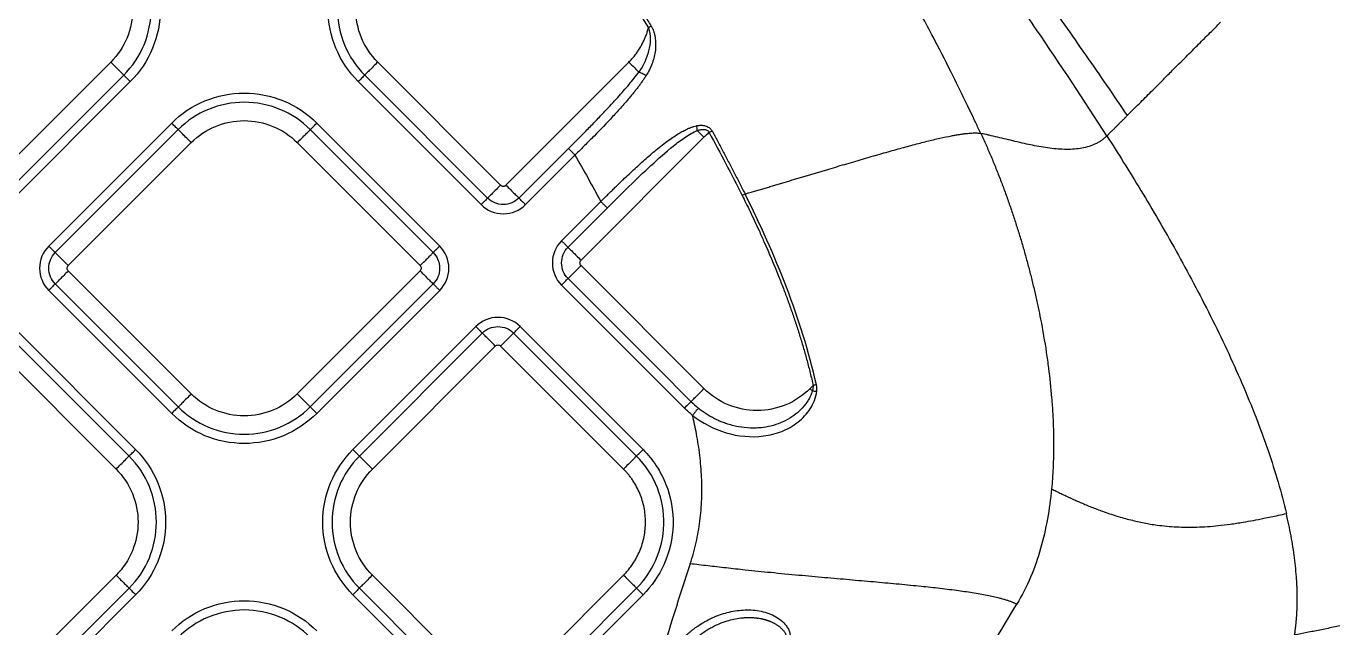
# Model space of a CAD drawing. Extents: x 525 to 613, y 487 to 635.
# Drawn here: x 576.06 to 583.06, y 551.52 to 554.74 of the extents above; entities that cross this region are included whole.
import ezdxf

# ---------------------------------------------------------------- set-up
doc = ezdxf.new("R2010")
doc.units = 0
doc.header["$MEASUREMENT"] = 0
doc.layers.add('1', color=4, linetype='Continuous')
doc.layers.add('STD TEST', color=3, linetype='Continuous')

# ---------------------------------------------------------------- blocks, each defined once
blk = doc.blocks.new('2023 VANGUARD')
at = {"layer": '1', "color": 3, "linetype": 'Continuous', "lineweight": 25}
for p, q in [((7.5538, -38.1413), (6.895, -38.8002)), ((9.6432, -38.8001), (8.9844, -38.1413)), ((9.6715, -38.8001), (10.3303, -38.1413)), ((6.9647, -38.8699), (7.6235, -38.2111)), ((8.9147, -38.211), (9.5735, -38.8699)), ((6.9996, -38.9048), (7.6584, -38.2459)), ((8.8798, -38.2459), (9.5386, -38.9047)), ((7.8804, -38.4679), (7.2216, -39.1268)), ((7.9153, -38.5028), (7.2565, -39.1616)), ((9.2817, -39.1616), (8.6229, -38.5028)), ((9.3166, -39.1268), (8.6577, -38.4679)), ((7.3262, -39.2314), (7.985, -38.5725)), ((8.5531, -38.5725), (9.212, -39.2314)), ((10.733, -38.544), (10.0742, -39.2029)), ((9.7412, -38.8699), (9.9872, -38.6239)), ((9.9872, -38.6239), (10.0067, -38.6044)), ((10.022, -38.6588), (10.0415, -38.6393)), ((9.7761, -38.9047), (10.022, -38.6588)), ((10.1459, -38.922), (9.9696, -39.0983)), ((10.1797, -38.8882), (10.1459, -38.922)), ((10.2146, -38.9231), (10.1807, -38.9569)), ((10.1807, -38.9569), (10.0045, -39.1331)), ((7.985, -39.9185), (7.3262, -39.2596)), ((9.212, -39.2596), (8.5531, -39.9185)), ((10.0742, -39.2311), (10.733, -39.89)), ((7.2565, -39.3294), (7.9153, -39.9882)), ((8.6229, -39.9882), (9.2817, -39.3294)), ((9.9696, -39.3357), (10.4446, -39.8107)), ((10.0045, -39.3009), (10.4795, -39.7758)), ((7.2216, -39.3642), (7.8804, -40.0231)), ((8.6577, -40.0231), (9.3166, -39.3642)), ((7.6869, -40.2166), (7.0281, -39.5578)), ((9.5101, -39.5578), (8.8513, -40.2166)), ((10.4064, -40.2166), (9.7476, -39.5578)), ((7.652, -40.2514), (6.9932, -39.5926)), ((9.545, -39.5926), (8.8861, -40.2515)), ((10.3715, -40.2515), (9.7127, -39.5926)), ((6.9235, -39.6623), (7.5823, -40.3212)), ((8.9559, -40.3212), (9.6147, -39.6624)), ((9.643, -39.6624), (10.3018, -40.3212)), ((10.4795, -39.7758), (10.6633, -39.9597)), ((10.4446, -39.8107), (10.6285, -39.9946)), ((11.318, -39.8731), (11.3012, -39.89)), ((7.5823, -40.8893), (6.9235, -41.5481)), ((9.6147, -41.5482), (8.9559, -40.8893)), ((10.3018, -40.8893), (9.643, -41.5482)), ((6.9932, -41.6179), (7.652, -40.959)), ((8.8861, -40.9591), (9.545, -41.6179)), ((9.7127, -41.6179), (10.3715, -40.9591)), ((7.0281, -41.6527), (7.6869, -40.9939)), ((8.8513, -40.9939), (9.5101, -41.6528)), ((9.7476, -41.6528), (10.4064, -40.9939))]:
    blk.add_line(p, q, dxfattribs=at)
for points, knots in [([(12.8924, -38.5367), (12.8924, -38.5367), (12.8924, -38.5367), (12.8924, -38.5367), (12.7693, -38.3452), (12.5803, -38.0609), (12.3215, -37.6865), (12.1574, -37.454), (12.0416, -37.292), (11.9752, -37.1996), (11.8753, -37.0612), (11.7247, -36.8542), (11.5564, -36.6248), (11.4309, -36.4545), (11.3729, -36.3757), (11.3487, -36.3428)], [0.7543994, 0.7543994, 0.7543994, 0.7543994, 0.7543995, 0.7543995, 0.7543995, 0.8168995, 0.8481495, 0.8793995, 0.8950245, 0.902837, 0.9106495, 0.9418995, 0.9731495, 0.9887745, 1.0000001, 1.0000001, 1.0000001, 1.0000001]), ([(12.2163, -38.5234), (12.2073, -38.5043), (12.1823, -38.451), (12.1332, -38.3486), (12.0608, -38.2012), (11.963, -38.0094), (11.8371, -37.7737), (11.6942, -37.521), (11.5416, -37.266), (11.4265, -37.0844), (11.3215, -36.9247), (11.2483, -36.8167), (11.153, -36.6803), (11.0968, -36.6032), (11.0613, -36.5545)], [0, 0, 0, 0, 0.027653, 0.07737, 0.149229, 0.243391, 0.360149, 0.500011, 0.624371, 0.750019, 0.781886, 0.87501, 0.920981, 1, 1, 1, 1]), ([(12.0841, -37.1436), (12.0999, -37.1656), (12.1305, -37.208), (12.1744, -37.2691), (12.2148, -37.3249), (12.2517, -37.3755), (12.2851, -37.4209), (12.3425, -37.499), (12.4149, -37.5972), (12.4926, -37.7034), (12.5725, -37.8132), (12.6645, -37.9413), (12.7782, -38.1026), (12.8905, -38.2648), (12.9643, -38.3736), (13.0011, -38.428)], [0, 0, 0, 0, 0.05165, 0.099308, 0.142972, 0.182643, 0.21832, 0.250004, 0.366949, 0.450279, 0.500002, 0.62511, 0.750141, 0.875102, 1, 1, 1, 1]), ([(10.0245, -37.3185), (10.0361, -37.3343), (10.0595, -37.3661), (10.0943, -37.4144), (10.1293, -37.4637), (10.1645, -37.5139), (10.1998, -37.565), (10.2353, -37.617), (10.2708, -37.67), (10.3065, -37.7239), (10.3423, -37.7787), (10.3782, -37.8345), (10.4142, -37.8913), (10.4381, -37.9295), (10.4501, -37.9488)], [0, 0, 0, 0, 0.077249, 0.155595, 0.235038, 0.315582, 0.397228, 0.479982, 0.563847, 0.648829, 0.734933, 0.822159, 0.910512, 1, 1, 1, 1]), ([(7.6235, -38.2111), (7.6698, -38.1647), (7.7069, -38.1092), (7.7571, -37.9882), (7.7701, -37.9228), (7.7701, -37.7918), (7.7571, -37.7263), (7.7069, -37.6053), (7.6698, -37.5498), (7.6235, -37.5035)], [0, 0, 0, 0, 0.25, 0.25, 0.5, 0.5, 0.75, 0.75, 1, 1, 1, 1]), ([(7.6584, -37.4686), (7.7093, -37.5195), (7.75, -37.5805), (7.8051, -37.7134), (7.8194, -37.7853), (7.8194, -37.9292), (7.8051, -38.0011), (7.75, -38.1341), (7.7093, -38.195), (7.6584, -38.2459)], [0, 0, 0, 0, 0.25, 0.25, 0.5, 0.5, 0.75, 0.75, 1, 1, 1, 1]), ([(8.8798, -38.2459), (8.8289, -38.195), (8.7882, -38.134), (8.7331, -38.0011), (8.7188, -37.9292), (8.7188, -37.7853), (8.7331, -37.7134), (8.7882, -37.5804), (8.8289, -37.5195), (8.8798, -37.4686)], [0, 0, 0, 0, 0.25, 0.25, 0.5, 0.5, 0.75, 0.75, 1, 1, 1, 1]), ([(8.9147, -37.5034), (8.8683, -37.5498), (8.8313, -37.6053), (8.7811, -37.7263), (8.7681, -37.7917), (8.7681, -37.9227), (8.7811, -37.9882), (8.8313, -38.1092), (8.8683, -38.1647), (8.9147, -38.211)], [0, 0, 0, 0, 0.25, 0.25, 0.5, 0.5, 0.75, 0.75, 1, 1, 1, 1]), ([(7.5538, -37.5732), (7.591, -37.6104), (7.6208, -37.6549), (7.661, -37.7521), (7.6715, -37.8047), (7.6715, -37.9099), (7.661, -37.9624), (7.6208, -38.0596), (7.591, -38.1041), (7.5538, -38.1413)], [0, 0, 0, 0, 0.25, 0.25, 0.5, 0.5, 0.75, 0.75, 1, 1, 1, 1]), ([(8.9844, -38.1413), (8.9472, -38.1041), (8.9174, -38.0596), (8.8772, -37.9624), (8.8667, -37.9098), (8.8667, -37.8046), (8.8772, -37.7521), (8.9174, -37.6549), (8.9472, -37.6104), (8.9844, -37.5732)], [0, 0, 0, 0, 0.25, 0.25, 0.5, 0.5, 0.75, 0.75, 1, 1, 1, 1]), ([(10.4501, -37.9488), (10.4513, -37.9508), (10.4537, -37.9547), (10.4568, -37.961), (10.4598, -37.9675), (10.4624, -37.9744), (10.4657, -37.9844), (10.4692, -37.9983), (10.473, -38.0214), (10.4747, -38.051), (10.4719, -38.0858), (10.465, -38.1202), (10.4556, -38.1495), (10.445, -38.1742), (10.4345, -38.1948), (10.4263, -38.2079), (10.4222, -38.2146)], [0, 0, 0, 0, 0.024142, 0.048707, 0.073772, 0.09941, 0.125688, 0.185432, 0.250857, 0.373037, 0.500532, 0.624453, 0.750009, 0.832328, 0.915546, 1, 1, 1, 1]), ([(13.0011, -38.4279), (13.0252, -38.4039), (13.0706, -38.3584), (13.1352, -38.2938), (13.1921, -38.2369), (13.2516, -38.1775), (13.3144, -38.1147), (13.3816, -38.0475), (13.4431, -37.9859), (13.4829, -37.9462), (13.5017, -37.9274)], [0, 0, 0, 0, 0.148326, 0.280262, 0.395802, 0.494947, 0.640034, 0.772574, 0.892565, 1, 1, 1, 1]), ([(10.3303, -38.1413), (10.3331, -38.1385), (10.3387, -38.1328), (10.3467, -38.124), (10.3544, -38.1151), (10.3619, -38.1059), (10.3691, -38.0965), (10.376, -38.0869), (10.3826, -38.077), (10.389, -38.067), (10.3966, -38.054), (10.4053, -38.0379), (10.4144, -38.0186), (10.4224, -37.9989), (10.4294, -37.9787), (10.4332, -37.965), (10.4351, -37.9581)], [0, 0, 0, 0, 0.0557749, 0.1113821, 0.16687, 0.2222871, 0.2776823, 0.3331045, 0.3886025, 0.4442248, 0.5000198, 0.6002839, 0.7001297, 0.7998412, 0.8997033, 1, 1, 1, 1]), ([(10.4351, -37.9581), (10.4421, -37.9769), (10.4444, -37.9982), (10.4441, -38.0403), (10.4413, -38.0612), (10.4265, -38.1227), (10.4086, -38.1604), (10.3838, -38.1948)], [0, 0, 0, 0, 0.25, 0.25, 0.5, 0.5, 1, 1, 1, 1]), ([(7.5538, -38.1413), (7.5621, -38.1496), (7.5703, -38.1579), (7.5859, -38.1734), (7.5931, -38.1807), (7.6058, -38.1933), (7.6111, -38.1987), (7.6193, -38.2069), (7.6222, -38.2097), (7.6235, -38.2111)], [0, 0, 0, 0, 0.25, 0.25, 0.5, 0.5, 0.75, 0.75, 1, 1, 1, 1]), ([(8.9844, -38.1413), (8.9761, -38.1496), (8.9678, -38.1578), (8.9523, -38.1734), (8.945, -38.1806), (8.9324, -38.1933), (8.927, -38.1986), (8.9189, -38.2068), (8.916, -38.2096), (8.9147, -38.211)], [0, 0, 0, 0, 0.25, 0.25, 0.5, 0.5, 0.75, 0.75, 1, 1, 1, 1]), ([(10.3303, -38.1413), (10.3404, -38.1514), (10.3505, -38.1615), (10.3689, -38.1799), (10.3772, -38.1882), (10.3838, -38.1948)], [0, 0, 0, 0, 0.5, 0.5, 1, 1, 1, 1]), ([(7.6235, -38.2111), (7.6249, -38.2124), (7.6293, -38.2168), (7.6419, -38.2294), (7.6501, -38.2376), (7.6584, -38.2459)], [0, 0, 0, 0, 0.5, 0.5, 1, 1, 1, 1]), ([(8.9147, -38.211), (8.9133, -38.2124), (8.9089, -38.2167), (8.8963, -38.2294), (8.8881, -38.2376), (8.8798, -38.2459)], [0, 0, 0, 0, 0.5, 0.5, 1, 1, 1, 1]), ([(10.0067, -38.6044), (10.015, -38.596), (10.0317, -38.5794), (10.0566, -38.5543), (10.0813, -38.5293), (10.1059, -38.5044), (10.1303, -38.4794), (10.1546, -38.4545), (10.1786, -38.4296), (10.2063, -38.4005), (10.237, -38.3678), (10.2703, -38.3315), (10.3016, -38.2962), (10.331, -38.2618), (10.3584, -38.2283), (10.3755, -38.2058), (10.3838, -38.1948)], [0, 0, 0, 0, 0.063286, 0.126335, 0.189157, 0.25176, 0.314152, 0.376341, 0.438336, 0.500145, 0.591918, 0.680258, 0.765198, 0.846773, 0.925025, 1, 1, 1, 1]), ([(10.4222, -38.2146), (10.4188, -38.2198), (10.4119, -38.2303), (10.4009, -38.246), (10.3895, -38.2619), (10.3775, -38.2781), (10.3649, -38.2944), (10.3517, -38.3109), (10.3355, -38.3307), (10.3155, -38.3541), (10.2841, -38.3896), (10.2274, -38.4512), (10.1608, -38.5202), (10.1031, -38.5782), (10.0719, -38.6092), (10.0548, -38.6262), (10.0445, -38.6363), (10.0415, -38.6393)], [0, 0, 0, 0, 0.033283, 0.067374, 0.102276, 0.13799, 0.174516, 0.211852, 0.249996, 0.310128, 0.374751, 0.499726, 0.749781, 0.874835, 0.924884, 0.978128, 1, 1, 1, 1]), ([(10.4222, -38.2146), (10.4159, -38.2103), (10.4088, -38.2061), (10.3953, -38.1991), (10.3889, -38.1964), (10.3838, -38.1948)], [0, 0, 0, 0, 0.5, 0.5, 1, 1, 1, 1]), ([(7.8804, -38.4679), (7.9313, -38.4171), (7.9923, -38.3763), (8.1252, -38.3213), (8.1971, -38.307), (8.341, -38.307), (8.4129, -38.3213), (8.5459, -38.3763), (8.6069, -38.4171), (8.6577, -38.4679)], [0, 0, 0, 0, 0.25, 0.25, 0.5, 0.5, 0.75, 0.75, 1, 1, 1, 1]), ([(8.6229, -38.5028), (8.5766, -38.4565), (8.5211, -38.4194), (8.4, -38.3693), (8.3346, -38.3563), (8.2036, -38.3563), (8.1381, -38.3693), (8.0171, -38.4194), (7.9616, -38.4565), (7.9153, -38.5028)], [0, 0, 0, 0, 0.25, 0.25, 0.5, 0.5, 0.75, 0.75, 1, 1, 1, 1]), ([(12.8924, -38.5367), (12.893, -38.5361), (12.8942, -38.5348), (12.8965, -38.5326), (12.899, -38.5301), (12.9018, -38.5273), (12.9048, -38.5243), (12.9081, -38.521), (12.9116, -38.5175), (12.9154, -38.5137), (12.9194, -38.5097), (12.9236, -38.5054), (12.9281, -38.501), (12.9345, -38.4946), (12.9429, -38.4861), (12.9537, -38.4753), (12.965, -38.4641), (12.9765, -38.4525), (12.9885, -38.4406), (12.9969, -38.4321), (13.0011, -38.4279)], [0, 0, 0, 0, 0.039567, 0.079544, 0.119909, 0.160652, 0.201765, 0.24325, 0.28511, 0.327344, 0.369949, 0.412924, 0.456273, 0.500014, 0.590271, 0.677591, 0.762128, 0.844008, 0.9233, 1, 1, 1, 1]), ([(7.9153, -38.5028), (7.9139, -38.5014), (7.9096, -38.4971), (7.8969, -38.4845), (7.8887, -38.4762), (7.8804, -38.4679)], [0, 0, 0, 0, 0.5, 0.5, 1, 1, 1, 1]), ([(7.985, -38.5725), (7.9767, -38.5643), (7.9685, -38.556), (7.9529, -38.5405), (7.9457, -38.5332), (7.9331, -38.5206), (7.9277, -38.5152), (7.9195, -38.507), (7.9167, -38.5042), (7.9153, -38.5028)], [0, 0, 0, 0, 0.25, 0.25, 0.5, 0.5, 0.75, 0.75, 1, 1, 1, 1]), ([(7.985, -38.5725), (8.0222, -38.5353), (8.0668, -38.5056), (8.1639, -38.4653), (8.2165, -38.4549), (8.3217, -38.4549), (8.3742, -38.4653), (8.4714, -38.5056), (8.516, -38.5353), (8.5531, -38.5725)], [0, 0, 0, 0, 0.25, 0.25, 0.5, 0.5, 0.75, 0.75, 1, 1, 1, 1]), ([(8.5531, -38.5725), (8.5614, -38.5643), (8.5697, -38.556), (8.5852, -38.5405), (8.5925, -38.5332), (8.6051, -38.5206), (8.6105, -38.5152), (8.6187, -38.507), (8.6215, -38.5042), (8.6229, -38.5028)], [0, 0, 0, 0, 0.25, 0.25, 0.5, 0.5, 0.75, 0.75, 1, 1, 1, 1]), ([(8.6229, -38.5028), (8.6242, -38.5014), (8.6286, -38.4971), (8.6412, -38.4845), (8.6495, -38.4762), (8.6577, -38.4679)], [0, 0, 0, 0, 0.5, 0.5, 1, 1, 1, 1]), ([(10.1797, -38.8882), (10.1866, -38.8814), (10.2, -38.8682), (10.2196, -38.849), (10.238, -38.831), (10.2552, -38.8142), (10.2712, -38.7987), (10.2859, -38.7845), (10.3165, -38.7552), (10.3616, -38.7128), (10.4231, -38.657), (10.4746, -38.6128), (10.5174, -38.579), (10.5483, -38.5562), (10.5769, -38.5366), (10.6024, -38.5208), (10.6256, -38.508), (10.6453, -38.4984), (10.6628, -38.4912), (10.6781, -38.486), (10.6884, -38.4836), (10.6934, -38.4824)], [0, 0, 0, 0, 0.04332, 0.08417, 0.122508, 0.158298, 0.191503, 0.222093, 0.250037, 0.380752, 0.499813, 0.624467, 0.688473, 0.748707, 0.800744, 0.848283, 0.887866, 0.923811, 0.950657, 0.976021, 1, 1, 1, 1]), ([(10.2146, -38.9231), (10.2918, -38.8458), (10.3694, -38.7688), (10.488, -38.6588), (10.5277, -38.6234), (10.589, -38.5744), (10.6097, -38.5588), (10.6524, -38.5302), (10.6746, -38.5169), (10.6972, -38.5081)], [0, 0, 0, 0, 0.5, 0.5, 0.75, 0.75, 0.875, 0.875, 1, 1, 1, 1]), ([(10.6934, -38.4824), (10.6957, -38.482), (10.7004, -38.481), (10.7073, -38.4802), (10.7141, -38.4797), (10.7206, -38.4797), (10.727, -38.4802), (10.7332, -38.4811), (10.741, -38.4828), (10.7504, -38.4861), (10.7596, -38.4915), (10.7668, -38.4975), (10.7722, -38.5035), (10.7749, -38.5081), (10.7763, -38.5103)], [0, 0, 0, 0, 0.078866, 0.154842, 0.228151, 0.299045, 0.367806, 0.434744, 0.500196, 0.626699, 0.750332, 0.835983, 0.918524, 1, 1, 1, 1]), ([(10.6972, -38.5081), (10.6994, -38.5074), (10.7039, -38.5058), (10.7108, -38.504), (10.7176, -38.5026), (10.7259, -38.5017), (10.7352, -38.5018), (10.744, -38.5037), (10.7503, -38.5067), (10.7547, -38.5098), (10.7584, -38.5139), (10.76, -38.5171), (10.7608, -38.5187)], [0, 0, 0, 0, 0.1020564, 0.2031416, 0.3024994, 0.3995488, 0.559615, 0.6985745, 0.775878, 0.8507468, 0.9246425, 1, 1, 1, 1]), ([(10.7763, -38.5103), (10.7859, -38.528), (10.8052, -38.5637), (10.8342, -38.6181), (10.8636, -38.6737), (10.8932, -38.7306), (10.9232, -38.7888), (10.9431, -38.8281), (10.9531, -38.848)], [0, 0, 0, 0, 0.158214, 0.319811, 0.484789, 0.653147, 0.824884, 1, 1, 1, 1]), ([(10.7608, -38.5187), (10.7576, -38.5214), (10.7512, -38.5268), (10.742, -38.5352), (10.736, -38.5411), (10.733, -38.544)], [0, 0, 0, 0, 0.333387, 0.666613, 1, 1, 1, 1]), ([(10.9531, -38.848), (10.9616, -38.8454), (10.9787, -38.8404), (11.0041, -38.8329), (11.0296, -38.8254), (11.055, -38.8178), (11.0804, -38.8103), (11.1057, -38.8027), (11.131, -38.7952), (11.1562, -38.7877), (11.1813, -38.7802), (11.2064, -38.7727), (11.2313, -38.7652), (11.2562, -38.7578), (11.2809, -38.7504), (11.3055, -38.7431), (11.33, -38.7357), (11.3544, -38.7285), (11.3786, -38.7213), (11.4277, -38.7066), (11.501, -38.6849), (11.5957, -38.657), (11.6874, -38.6305), (11.774, -38.6061), (11.8549, -38.5841), (11.9296, -38.5649), (11.9986, -38.5485), (12.0473, -38.5383), (12.08, -38.5323), (12.0998, -38.5289), (12.1185, -38.5261), (12.1362, -38.5239), (12.1527, -38.5222), (12.168, -38.5211), (12.1821, -38.5207), (12.1949, -38.5209), (12.2065, -38.5217), (12.213, -38.5228), (12.2163, -38.5234)], [0, 0, 0, 0, 0.013115, 0.026297, 0.039546, 0.05286, 0.066238, 0.07968, 0.093184, 0.10675, 0.120376, 0.134061, 0.147804, 0.161604, 0.17546, 0.18937, 0.203333, 0.217347, 0.231412, 0.245525, 0.303916, 0.364056, 0.425821, 0.489065, 0.550955, 0.614562, 0.679683, 0.746091, 0.770514, 0.795195, 0.82012, 0.845272, 0.870634, 0.89619, 0.921922, 0.947813, 0.973845, 1, 1, 1, 1]), ([(12.8924, -38.5367), (12.8877, -38.5409), (12.8785, -38.5493), (12.8641, -38.5609), (12.8484, -38.5709), (12.8263, -38.5823), (12.7966, -38.5938), (12.7587, -38.603), (12.7181, -38.608), (12.6615, -38.6099), (12.5866, -38.6041), (12.5105, -38.5909), (12.4478, -38.5774), (12.4008, -38.5664), (12.3525, -38.5546), (12.3062, -38.5434), (12.2697, -38.5347), (12.2399, -38.5283), (12.2251, -38.5252), (12.2163, -38.5234)], [0, 0, 0, 0, 0.03125, 0.0625, 0.092588, 0.125001, 0.187086, 0.25, 0.311222, 0.374999, 0.500003, 0.625, 0.681307, 0.750001, 0.812501, 0.875001, 0.9375, 0.962658, 1, 1, 1, 1]), ([(12.2163, -38.5234), (12.2211, -38.5337), (12.2306, -38.5543), (12.2446, -38.5853), (12.2583, -38.6165), (12.2717, -38.6478), (12.2848, -38.6792), (12.2976, -38.7107), (12.3102, -38.7423), (12.3225, -38.7739), (12.3346, -38.8057), (12.3464, -38.8375), (12.358, -38.8695), (12.3693, -38.9015), (12.3803, -38.9336), (12.3911, -38.9657), (12.4017, -38.998), (12.412, -39.0303), (12.4221, -39.0627), (12.4319, -39.0951), (12.4415, -39.1276), (12.4509, -39.1602), (12.46, -39.1928), (12.4688, -39.2255), (12.4775, -39.2582), (12.4858, -39.291), (12.494, -39.3238), (12.5019, -39.3567), (12.5095, -39.3897), (12.5169, -39.4227), (12.5261, -39.4654), (12.5446, -39.5565), (12.5634, -39.6645), (12.583, -39.8051), (12.5947, -39.9145), (12.6022, -40.023), (12.6057, -40.1031), (12.607, -40.1781), (12.6064, -40.2478), (12.6041, -40.3123), (12.6007, -40.3716), (12.5973, -40.4092), (12.5957, -40.4272)], [0, 0, 0, 0, 0.017242, 0.034484, 0.051726, 0.068968, 0.086211, 0.103453, 0.120695, 0.137937, 0.155179, 0.172421, 0.189663, 0.206904, 0.224146, 0.241388, 0.25863, 0.275873, 0.293115, 0.310358, 0.3276, 0.344843, 0.362085, 0.379328, 0.39657, 0.413812, 0.431054, 0.448295, 0.465537, 0.482779, 0.500021, 0.532448, 0.625007, 0.667916, 0.750006, 0.793705, 0.83474, 0.873116, 0.90883, 0.941883, 0.972273, 1, 1, 1, 1]), ([(12.8924, -38.5367), (12.9216, -38.5822), (12.9516, -38.6295), (13.0125, -38.7272), (13.0435, -38.7776), (13.1373, -38.9329), (13.2009, -39.0419), (13.3265, -39.2671), (13.3884, -39.3834), (13.507, -39.62), (13.5635, -39.7403), (13.6675, -39.9813), (13.7149, -40.1021), (13.7951, -40.3358), (13.8283, -40.4488), (13.854, -40.559)], [0.2551552, 0.2551552, 0.2551552, 0.2551552, 0.317655, 0.317655, 0.380155, 0.380155, 0.505155, 0.505155, 0.630155, 0.630155, 0.755155, 0.755155, 0.880155, 0.880155, 0.9999998, 0.9999998, 0.9999998, 0.9999998]), ([(10.0067, -38.6044), (10.0073, -38.605), (10.0086, -38.6063), (10.0126, -38.6104), (10.0154, -38.6131), (10.022, -38.6197), (10.0258, -38.6236), (10.0337, -38.6314), (10.0377, -38.6355), (10.0415, -38.6393)], [0, 0, 0, 0, 0.25, 0.25, 0.5, 0.5, 0.75, 0.75, 1, 1, 1, 1]), ([(9.6432, -38.8001), (9.6358, -38.8075), (9.6279, -38.8154), (9.6124, -38.831), (9.6048, -38.8386), (9.5915, -38.8519), (9.5858, -38.8575), (9.5775, -38.8659), (9.5748, -38.8686), (9.5735, -38.8699)], [0, 0, 0, 0, 0.25, 0.25, 0.5, 0.5, 0.75, 0.75, 1, 1, 1, 1]), ([(9.6432, -38.8001), (9.6438, -38.8007), (9.6451, -38.8019), (9.6473, -38.8034), (9.6501, -38.8047), (9.6534, -38.8057), (9.6573, -38.8061), (9.6613, -38.8057), (9.665, -38.8046), (9.6686, -38.8028), (9.6705, -38.801), (9.6715, -38.8001)], [0, 0, 0, 0, 0.0834784, 0.1663875, 0.2501706, 0.374789, 0.5001047, 0.6247202, 0.7500387, 0.8748413, 1, 1, 1, 1]), ([(9.6715, -38.8001), (9.6798, -38.8084), (9.688, -38.8167), (9.7036, -38.8322), (9.7108, -38.8395), (9.7234, -38.8521), (9.7288, -38.8575), (9.737, -38.8657), (9.7398, -38.8685), (9.7412, -38.8699)], [0, 0, 0, 0, 0.25, 0.25, 0.5, 0.5, 0.75, 0.75, 1, 1, 1, 1]), ([(10.9374, -38.8559), (10.9442, -38.8695), (10.9585, -38.898), (10.9805, -38.943), (11.004, -38.9921), (11.0288, -39.0454), (11.0734, -39.1438), (11.1169, -39.2469), (11.1581, -39.3526), (11.1822, -39.4171), (11.205, -39.4812), (11.2268, -39.5456), (11.2475, -39.6103), (11.2671, -39.6754), (11.2854, -39.7409), (11.3026, -39.8068), (11.3129, -39.851), (11.318, -39.8731)], [0, 0, 0, 0, 0.041911, 0.087872, 0.137882, 0.191941, 0.250053, 0.435456, 0.500094, 0.562638, 0.625135, 0.687597, 0.750039, 0.812478, 0.874935, 0.937434, 1, 1, 1, 1]), ([(11.3355, -39.8692), (11.295, -39.6909), (11.2398, -39.5174), (11.1097, -39.1766), (11.035, -39.0107), (10.9531, -38.848)], [0, 0, 0, 0, 0.5, 0.5, 1, 1, 1, 1]), ([(9.5735, -38.8699), (9.5729, -38.8705), (9.5716, -38.8718), (9.5675, -38.8758), (9.5647, -38.8786), (9.5582, -38.8852), (9.5543, -38.889), (9.5465, -38.8969), (9.5424, -38.9009), (9.5386, -38.9047)], [0, 0, 0, 0, 0.25, 0.25, 0.5, 0.5, 0.75, 0.75, 1, 1, 1, 1]), ([(9.5386, -38.9047), (9.57, -38.9361), (9.6129, -38.9539), (9.7016, -38.9539), (9.745, -38.9358), (9.7761, -38.9047)], [0, 0, 0, 0, 0.5, 0.5, 1, 1, 1, 1]), ([(9.7412, -38.8699), (9.7192, -38.8918), (9.6886, -38.9046), (9.626, -38.9046), (9.5956, -38.892), (9.5735, -38.8699)], [0, 0, 0, 0, 0.5, 0.5, 1, 1, 1, 1]), ([(9.7761, -38.9047), (9.7723, -38.9009), (9.7682, -38.8969), (9.7604, -38.889), (9.7565, -38.8852), (9.75, -38.8786), (9.7472, -38.8758), (9.7431, -38.8718), (9.7418, -38.8705), (9.7412, -38.8699)], [0, 0, 0, 0, 0.25, 0.25, 0.5, 0.5, 0.75, 0.75, 1, 1, 1, 1]), ([(10.1797, -38.8882), (10.1835, -38.892), (10.1875, -38.8961), (10.1954, -38.9039), (10.1992, -38.9077), (10.2058, -38.9143), (10.2086, -38.9171), (10.2126, -38.9211), (10.2139, -38.9224), (10.2146, -38.9231)], [0, 0, 0, 0, 0.25, 0.25, 0.5, 0.5, 0.75, 0.75, 1, 1, 1, 1]), ([(7.2216, -39.1268), (7.1902, -39.1581), (7.1724, -39.2011), (7.1724, -39.2898), (7.1905, -39.3331), (7.2216, -39.3642)], [0, 0, 0, 0, 0.5, 0.5, 1, 1, 1, 1]), ([(7.2565, -39.1616), (7.2558, -39.161), (7.2545, -39.1597), (7.2505, -39.1557), (7.2477, -39.1529), (7.2411, -39.1463), (7.2373, -39.1425), (7.2294, -39.1346), (7.2254, -39.1306), (7.2216, -39.1268)], [0, 0, 0, 0, 0.25, 0.25, 0.5, 0.5, 0.75, 0.75, 1, 1, 1, 1]), ([(9.3166, -39.1268), (9.3128, -39.1306), (9.3087, -39.1346), (9.3008, -39.1425), (9.297, -39.1463), (9.2904, -39.1529), (9.2877, -39.1557), (9.2836, -39.1597), (9.2823, -39.161), (9.2817, -39.1616)], [0, 0, 0, 0, 0.25, 0.25, 0.5, 0.5, 0.75, 0.75, 1, 1, 1, 1]), ([(9.3166, -39.3642), (9.3479, -39.3329), (9.3657, -39.2899), (9.3658, -39.2012), (9.3477, -39.1579), (9.3166, -39.1268)], [0, 0, 0, 0, 0.5, 0.5, 1, 1, 1, 1]), ([(9.9696, -39.0983), (9.9383, -39.1296), (9.9205, -39.1726), (9.9204, -39.2613), (9.9385, -39.3046), (9.9696, -39.3357)], [0, 0, 0, 0, 0.5, 0.5, 1, 1, 1, 1]), ([(10.0045, -39.1331), (10.0039, -39.1325), (10.0026, -39.1312), (9.9985, -39.1272), (9.9957, -39.1244), (9.9892, -39.1178), (9.9853, -39.114), (9.9775, -39.1061), (9.9734, -39.1021), (9.9696, -39.0983)], [0, 0, 0, 0, 0.25, 0.25, 0.5, 0.5, 0.75, 0.75, 1, 1, 1, 1]), ([(10.0045, -39.3009), (9.9825, -39.2789), (9.9697, -39.2483), (9.9698, -39.1856), (9.9823, -39.1553), (10.0045, -39.1331)], [0, 0, 0, 0, 0.5, 0.5, 1, 1, 1, 1]), ([(10.0045, -39.1331), (10.0059, -39.1345), (10.0087, -39.1373), (10.0169, -39.1455), (10.0222, -39.1509), (10.0349, -39.1635), (10.0421, -39.1708), (10.0577, -39.1863), (10.0659, -39.1946), (10.0742, -39.2029)], [0, 0, 0, 0, 0.25, 0.25, 0.5, 0.5, 0.75, 0.75, 1, 1, 1, 1]), ([(7.2565, -39.3294), (7.2345, -39.3074), (7.2217, -39.2768), (7.2217, -39.2141), (7.2343, -39.1838), (7.2565, -39.1616)], [0, 0, 0, 0, 0.5, 0.5, 1, 1, 1, 1]), ([(7.2565, -39.1616), (7.2578, -39.163), (7.2607, -39.1658), (7.2688, -39.174), (7.2742, -39.1794), (7.2868, -39.192), (7.2941, -39.1993), (7.3096, -39.2148), (7.3179, -39.2231), (7.3262, -39.2314)], [0, 0, 0, 0, 0.25, 0.25, 0.5, 0.5, 0.75, 0.75, 1, 1, 1, 1]), ([(9.212, -39.2314), (9.2202, -39.2231), (9.2285, -39.2148), (9.244, -39.1993), (9.2513, -39.192), (9.2639, -39.1794), (9.2693, -39.174), (9.2775, -39.1658), (9.2803, -39.163), (9.2817, -39.1616)], [0, 0, 0, 0, 0.25, 0.25, 0.5, 0.5, 0.75, 0.75, 1, 1, 1, 1]), ([(9.2817, -39.1616), (9.3037, -39.1836), (9.3164, -39.2142), (9.3164, -39.2769), (9.3039, -39.3072), (9.2817, -39.3294)], [0, 0, 0, 0, 0.5, 0.5, 1, 1, 1, 1]), ([(10.0742, -39.2311), (10.0705, -39.2274), (10.0683, -39.2222), (10.0683, -39.2118), (10.0705, -39.2066), (10.0742, -39.2029)], [0, 0, 0, 0, 0.5, 0.5, 1, 1, 1, 1]), ([(7.3262, -39.2596), (7.3179, -39.2679), (7.3096, -39.2762), (7.2941, -39.2917), (7.2868, -39.299), (7.2742, -39.3116), (7.2688, -39.317), (7.2607, -39.3252), (7.2578, -39.328), (7.2565, -39.3294)], [0, 0, 0, 0, 0.25, 0.25, 0.5, 0.5, 0.75, 0.75, 1, 1, 1, 1]), ([(7.3262, -39.2596), (7.3225, -39.2559), (7.3203, -39.2507), (7.3203, -39.2403), (7.3225, -39.2351), (7.3262, -39.2314)], [0, 0, 0, 0, 0.5, 0.5, 1, 1, 1, 1]), ([(9.212, -39.2314), (9.2157, -39.2351), (9.2178, -39.2403), (9.2178, -39.2507), (9.2157, -39.2559), (9.212, -39.2596)], [0, 0, 0, 0, 0.5, 0.5, 1, 1, 1, 1]), ([(9.212, -39.2596), (9.2194, -39.267), (9.2273, -39.275), (9.2428, -39.2905), (9.2504, -39.2981), (9.2637, -39.3114), (9.2694, -39.317), (9.2777, -39.3254), (9.2804, -39.3281), (9.2817, -39.3294)], [0, 0, 0, 0, 0.25, 0.25, 0.5, 0.5, 0.75, 0.75, 1, 1, 1, 1]), ([(10.0742, -39.2311), (10.0659, -39.2394), (10.0577, -39.2477), (10.0421, -39.2632), (10.0349, -39.2705), (10.0222, -39.2831), (10.0169, -39.2885), (10.0087, -39.2967), (10.0059, -39.2995), (10.0045, -39.3009)], [0, 0, 0, 0, 0.25, 0.25, 0.5, 0.5, 0.75, 0.75, 1, 1, 1, 1]), ([(7.2216, -39.3642), (7.2254, -39.3604), (7.2294, -39.3564), (7.2373, -39.3485), (7.2411, -39.3447), (7.2477, -39.3381), (7.2505, -39.3354), (7.2545, -39.3313), (7.2558, -39.33), (7.2565, -39.3294)], [0, 0, 0, 0, 0.25, 0.25, 0.5, 0.5, 0.75, 0.75, 1, 1, 1, 1]), ([(9.2817, -39.3294), (9.2823, -39.33), (9.2836, -39.3313), (9.2877, -39.3354), (9.2904, -39.3381), (9.297, -39.3447), (9.3008, -39.3485), (9.3087, -39.3564), (9.3128, -39.3604), (9.3166, -39.3642)], [0, 0, 0, 0, 0.25, 0.25, 0.5, 0.5, 0.75, 0.75, 1, 1, 1, 1]), ([(9.9696, -39.3357), (9.9734, -39.3319), (9.9775, -39.3279), (9.9853, -39.32), (9.9892, -39.3162), (9.9957, -39.3096), (9.9985, -39.3068), (10.0026, -39.3028), (10.0039, -39.3015), (10.0045, -39.3009)], [0, 0, 0, 0, 0.25, 0.25, 0.5, 0.5, 0.75, 0.75, 1, 1, 1, 1]), ([(9.7476, -39.5578), (9.7162, -39.5264), (9.6732, -39.5086), (9.5846, -39.5086), (9.5412, -39.5267), (9.5101, -39.5578)], [0, 0, 0, 0, 0.5, 0.5, 1, 1, 1, 1]), ([(9.5101, -39.5578), (9.5139, -39.5616), (9.518, -39.5656), (9.5258, -39.5735), (9.5296, -39.5773), (9.5362, -39.5839), (9.539, -39.5867), (9.543, -39.5907), (9.5443, -39.592), (9.545, -39.5926)], [0, 0, 0, 0, 0.25, 0.25, 0.5, 0.5, 0.75, 0.75, 1, 1, 1, 1]), ([(9.545, -39.5926), (9.5669, -39.5707), (9.5976, -39.5579), (9.6602, -39.5579), (9.6905, -39.5705), (9.7127, -39.5926)], [0, 0, 0, 0, 0.5, 0.5, 1, 1, 1, 1]), ([(9.7127, -39.5926), (9.7133, -39.592), (9.7146, -39.5907), (9.7187, -39.5867), (9.7214, -39.5839), (9.728, -39.5773), (9.7318, -39.5735), (9.7397, -39.5656), (9.7438, -39.5616), (9.7476, -39.5578)], [0, 0, 0, 0, 0.25, 0.25, 0.5, 0.5, 0.75, 0.75, 1, 1, 1, 1]), ([(9.6147, -39.6624), (9.6064, -39.6541), (9.5982, -39.6458), (9.5826, -39.6303), (9.5754, -39.623), (9.5627, -39.6104), (9.5574, -39.605), (9.5492, -39.5968), (9.5464, -39.594), (9.545, -39.5926)], [0, 0, 0, 0, 0.25, 0.25, 0.5, 0.5, 0.75, 0.75, 1, 1, 1, 1]), ([(9.643, -39.6624), (9.6504, -39.655), (9.6583, -39.6471), (9.6738, -39.6315), (9.6814, -39.6239), (9.6947, -39.6106), (9.7004, -39.605), (9.7087, -39.5966), (9.7114, -39.5939), (9.7127, -39.5926)], [0, 0, 0, 0, 0.25, 0.25, 0.5, 0.5, 0.75, 0.75, 1, 1, 1, 1]), ([(9.6147, -39.6624), (9.6184, -39.6587), (9.6236, -39.6565), (9.6341, -39.6565), (9.6393, -39.6587), (9.643, -39.6624)], [0, 0, 0, 0, 0.5, 0.5, 1, 1, 1, 1]), ([(10.6633, -39.9597), (10.6647, -39.9583), (10.6675, -39.9555), (10.6757, -39.9473), (10.6811, -39.9419), (10.6937, -39.9293), (10.701, -39.922), (10.7165, -39.9065), (10.7248, -39.8982), (10.733, -39.89)], [0, 0, 0, 0, 0.25, 0.25, 0.5, 0.5, 0.75, 0.75, 1, 1, 1, 1]), ([(10.6716, -40.0334), (10.7245, -40.0749), (10.7863, -40.1072), (10.9163, -40.1458), (10.9855, -40.1526), (11.0859, -40.1396), (11.1187, -40.1313), (11.1805, -40.1068), (11.2099, -40.0904), (11.2619, -40.0497), (11.2849, -40.0254), (11.3205, -39.9697), (11.3338, -39.9382), (11.337, -39.9047)], [0, 0, 0, 0, 0.25, 0.25, 0.5, 0.5, 0.625, 0.625, 0.75, 0.75, 0.875, 0.875, 1, 1, 1, 1]), ([(11.3135, -39.9023), (11.3128, -39.9046), (11.3115, -39.9092), (11.3091, -39.9161), (11.3065, -39.9228), (11.3036, -39.9295), (11.2999, -39.9372), (11.2931, -39.9499), (11.2825, -39.9665), (11.2629, -39.9918), (11.2343, -40.0205), (11.1923, -40.0508), (11.1444, -40.0749), (11.0919, -40.0916), (11.0487, -40.099), (11.001, -40.1024), (10.9518, -40.1007), (10.9003, -40.0917), (10.863, -40.0813), (10.8365, -40.0721), (10.8126, -40.0624), (10.7892, -40.0513), (10.7664, -40.039), (10.7443, -40.0255), (10.7229, -40.0109), (10.7094, -40.0003), (10.7026, -39.995)], [0, 0, 0, 0, 0.009986, 0.020008, 0.030068, 0.040167, 0.050304, 0.065957, 0.10037, 0.132744, 0.20046, 0.27003, 0.35044, 0.425421, 0.500639, 0.533489, 0.625484, 0.704987, 0.75015, 0.785735, 0.821406, 0.857137, 0.892897, 0.928652, 0.964365, 1, 1, 1, 1]), ([(11.3012, -39.89), (11.264, -39.9272), (11.2194, -39.9569), (11.1223, -39.9972), (11.0697, -40.0076), (10.9645, -40.0076), (10.912, -39.9972), (10.8148, -39.9569), (10.7702, -39.9272), (10.733, -39.89)], [0, 0, 0, 0, 0.25, 0.25, 0.5, 0.5, 0.75, 0.75, 1, 1, 1, 1]), ([(7.985, -39.9185), (7.9767, -39.9268), (7.9685, -39.935), (7.9529, -39.9505), (7.9457, -39.9578), (7.9331, -39.9704), (7.9277, -39.9758), (7.9195, -39.984), (7.9167, -39.9868), (7.9153, -39.9882)], [0, 0, 0, 0, 0.25, 0.25, 0.5, 0.5, 0.75, 0.75, 1, 1, 1, 1]), ([(8.5531, -39.9185), (8.516, -39.9557), (8.4714, -39.9854), (8.3742, -40.0257), (8.3217, -40.0361), (8.2165, -40.0361), (8.1639, -40.0257), (8.0668, -39.9854), (8.0222, -39.9557), (7.985, -39.9185)], [0, 0, 0, 0, 0.25, 0.25, 0.5, 0.5, 0.75, 0.75, 1, 1, 1, 1]), ([(8.5531, -39.9185), (8.5614, -39.9268), (8.5697, -39.935), (8.5852, -39.9505), (8.5925, -39.9578), (8.6051, -39.9704), (8.6105, -39.9758), (8.6187, -39.984), (8.6215, -39.9868), (8.6229, -39.9882)], [0, 0, 0, 0, 0.25, 0.25, 0.5, 0.5, 0.75, 0.75, 1, 1, 1, 1]), ([(10.6633, -39.9597), (10.6619, -39.9611), (10.6576, -39.9654), (10.645, -39.978), (10.6367, -39.9863), (10.6285, -39.9946)], [0, 0, 0, 0, 0.5, 0.5, 1, 1, 1, 1]), ([(7.9153, -39.9882), (7.9139, -39.9896), (7.9096, -39.9939), (7.8969, -40.0066), (7.8887, -40.0148), (7.8804, -40.0231)], [0, 0, 0, 0, 0.5, 0.5, 1, 1, 1, 1]), ([(8.6577, -40.0231), (8.6069, -40.0739), (8.5459, -40.1147), (8.4129, -40.1697), (8.341, -40.184), (8.1971, -40.184), (8.1252, -40.1697), (7.9923, -40.1147), (7.9313, -40.0739), (7.8804, -40.0231)], [0, 0, 0, 0, 0.25, 0.25, 0.5, 0.5, 0.75, 0.75, 1, 1, 1, 1]), ([(7.9153, -39.9882), (7.9616, -40.0345), (8.0171, -40.0716), (8.1381, -40.1217), (8.2036, -40.1347), (8.3346, -40.1347), (8.4, -40.1217), (8.5211, -40.0716), (8.5766, -40.0345), (8.6229, -39.9882)], [0, 0, 0, 0, 0.25, 0.25, 0.5, 0.5, 0.75, 0.75, 1, 1, 1, 1]), ([(8.6229, -39.9882), (8.6242, -39.9896), (8.6286, -39.9939), (8.6412, -40.0066), (8.6495, -40.0148), (8.6577, -40.0231)], [0, 0, 0, 0, 0.5, 0.5, 1, 1, 1, 1]), ([(10.6594, -40.8282), (10.6717, -40.791), (10.6928, -40.7155), (10.7131, -40.5996), (10.7226, -40.4823), (10.7218, -40.3647), (10.7118, -40.2476), (10.6946, -40.137), (10.6794, -40.0659), (10.6716, -40.0334)], [0.5715523, 0.5715523, 0.5715523, 0.5715523, 0.6340523, 0.6965523, 0.7590523, 0.8215523, 0.8840523, 0.9465523, 1, 1, 1, 1]), ([(10.7026, -39.995), (10.702, -39.9957), (10.7009, -39.9971), (10.6973, -40.0016), (10.6948, -40.0046), (10.689, -40.0119), (10.6856, -40.0161), (10.6786, -40.0247), (10.675, -40.0292), (10.6716, -40.0334)], [0, 0, 0, 0, 0.25, 0.25, 0.5, 0.5, 0.75, 0.75, 1, 1, 1, 1]), ([(7.5823, -40.3212), (7.5906, -40.3129), (7.5989, -40.3046), (7.6144, -40.2891), (7.6217, -40.2818), (7.6343, -40.2692), (7.6397, -40.2638), (7.6478, -40.2556), (7.6507, -40.2528), (7.652, -40.2514)], [0, 0, 0, 0, 0.25, 0.25, 0.5, 0.5, 0.75, 0.75, 1, 1, 1, 1]), ([(7.652, -40.2514), (7.6534, -40.2501), (7.6578, -40.2457), (7.6704, -40.2331), (7.6786, -40.2249), (7.6869, -40.2166)], [0, 0, 0, 0, 0.5, 0.5, 1, 1, 1, 1]), ([(7.652, -40.959), (7.6984, -40.9127), (7.7354, -40.8572), (7.7856, -40.7362), (7.7986, -40.6707), (7.7986, -40.5397), (7.7856, -40.4743), (7.7354, -40.3533), (7.6984, -40.2978), (7.652, -40.2514)], [0, 0, 0, 0, 0.25, 0.25, 0.5, 0.5, 0.75, 0.75, 1, 1, 1, 1]), ([(7.6869, -40.2166), (7.7378, -40.2675), (7.7785, -40.3284), (7.8336, -40.4614), (7.8479, -40.5333), (7.8479, -40.6772), (7.8336, -40.7491), (7.7785, -40.882), (7.7378, -40.943), (7.6869, -40.9939)], [0, 0, 0, 0, 0.25, 0.25, 0.5, 0.5, 0.75, 0.75, 1, 1, 1, 1]), ([(8.8513, -40.9939), (8.8004, -40.943), (8.7597, -40.8821), (8.7046, -40.7491), (8.6903, -40.6772), (8.6903, -40.5333), (8.7046, -40.4614), (8.7597, -40.3285), (8.8004, -40.2675), (8.8513, -40.2166)], [0, 0, 0, 0, 0.25, 0.25, 0.5, 0.5, 0.75, 0.75, 1, 1, 1, 1]), ([(8.8861, -40.2515), (8.8398, -40.2978), (8.8027, -40.3533), (8.7526, -40.4743), (8.7396, -40.5398), (8.7396, -40.6708), (8.7526, -40.7362), (8.8027, -40.8572), (8.8398, -40.9127), (8.8861, -40.9591)], [0, 0, 0, 0, 0.25, 0.25, 0.5, 0.5, 0.75, 0.75, 1, 1, 1, 1]), ([(8.8861, -40.2515), (8.8848, -40.2501), (8.8804, -40.2458), (8.8678, -40.2331), (8.8595, -40.2249), (8.8513, -40.2166)], [0, 0, 0, 0, 0.5, 0.5, 1, 1, 1, 1]), ([(8.9559, -40.3212), (8.9476, -40.3129), (8.9393, -40.3047), (8.9238, -40.2891), (8.9165, -40.2819), (8.9039, -40.2692), (8.8985, -40.2639), (8.8903, -40.2557), (8.8875, -40.2529), (8.8861, -40.2515)], [0, 0, 0, 0, 0.25, 0.25, 0.5, 0.5, 0.75, 0.75, 1, 1, 1, 1]), ([(10.3715, -40.2515), (10.3702, -40.2529), (10.3673, -40.2557), (10.3591, -40.2639), (10.3538, -40.2692), (10.3411, -40.2819), (10.3339, -40.2891), (10.3183, -40.3047), (10.3101, -40.3129), (10.3018, -40.3212)], [0, 0, 0, 0, 0.25, 0.25, 0.5, 0.5, 0.75, 0.75, 1, 1, 1, 1]), ([(10.3715, -40.2515), (10.3729, -40.2501), (10.3773, -40.2458), (10.3899, -40.2331), (10.3981, -40.2249), (10.4064, -40.2166)], [0, 0, 0, 0, 0.5, 0.5, 1, 1, 1, 1]), ([(10.4064, -40.2166), (10.4329, -40.2431), (10.4567, -40.2723), (10.4978, -40.335), (10.5151, -40.3684), (10.5289, -40.4032)], [0, 0, 0, 0, 0.5, 0.5, 1, 1, 1, 1]), ([(7.5823, -40.3212), (7.6195, -40.3584), (7.6493, -40.4029), (7.6895, -40.5001), (7.7, -40.5526), (7.7, -40.6578), (7.6895, -40.7104), (7.6493, -40.8076), (7.6195, -40.8521), (7.5823, -40.8893)], [0, 0, 0, 0, 0.25, 0.25, 0.5, 0.5, 0.75, 0.75, 1, 1, 1, 1]), ([(8.9559, -40.8893), (8.9187, -40.8521), (8.8889, -40.8076), (8.8487, -40.7104), (8.8382, -40.6579), (8.8382, -40.5527), (8.8487, -40.5001), (8.8889, -40.4029), (8.9187, -40.3584), (8.9559, -40.3212)], [0, 0, 0, 0, 0.25, 0.25, 0.5, 0.5, 0.75, 0.75, 1, 1, 1, 1]), ([(10.3018, -40.8893), (10.3049, -40.8862), (10.311, -40.8799), (10.3198, -40.8702), (10.3283, -40.8602), (10.3365, -40.8499), (10.3443, -40.8393), (10.3568, -40.8213), (10.3726, -40.795), (10.3895, -40.7593), (10.4028, -40.7221), (10.4156, -40.671), (10.4221, -40.6053), (10.4156, -40.5395), (10.4028, -40.4885), (10.3895, -40.4513), (10.3726, -40.4156), (10.3557, -40.3874), (10.3406, -40.3659), (10.3284, -40.3503), (10.3156, -40.3353), (10.3064, -40.3259), (10.3018, -40.3212)], [0, 0, 0, 0, 0.020878, 0.041713, 0.062527, 0.083344, 0.104185, 0.125072, 0.187569, 0.2501, 0.312596, 0.375127, 0.500003, 0.62488, 0.687376, 0.749907, 0.812404, 0.874935, 0.906232, 0.937459, 0.968689, 1, 1, 1, 1]), ([(10.5289, -40.4032), (10.556, -40.4718), (10.5691, -40.5458), (10.5653, -40.6931), (10.5484, -40.7664), (10.5178, -40.8334)], [0, 0, 0, 0, 0.5, 0.5, 1, 1, 1, 1]), ([(10.4728, -40.8132), (10.5007, -40.7521), (10.5162, -40.6854), (10.5197, -40.5512), (10.5077, -40.4838), (10.4831, -40.4214)], [0, 0, 0, 0, 0.5, 0.5, 1, 1, 1, 1]), ([(12.5956, -40.4272), (12.5904, -40.4811), (12.5759, -40.5885), (12.5398, -40.7472), (12.4865, -40.9013), (12.4375, -40.9986), (12.4092, -41.045)], [0.7501172, 0.7501172, 0.7501172, 0.7501172, 0.8125, 0.875, 0.9375, 1, 1, 1, 1]), ([(12.5956, -40.4272), (12.6042, -40.4314), (12.6214, -40.44), (12.6469, -40.4524), (12.6729, -40.4648), (12.6994, -40.4772), (12.7264, -40.4894), (12.7539, -40.5014), (12.7818, -40.5132), (12.8102, -40.5247), (12.8391, -40.5359), (12.884, -40.5526), (12.9438, -40.5727), (13.0183, -40.5936), (13.09, -40.6098), (13.1713, -40.6234), (13.2647, -40.6321), (13.3736, -40.6331), (13.4704, -40.6264), (13.5537, -40.6162), (13.6169, -40.6064), (13.6772, -40.5958), (13.727, -40.5862), (13.7716, -40.5772), (13.8119, -40.5687), (13.8397, -40.5623), (13.854, -40.559)], [0, 0, 0, 0, 0.023628, 0.047571, 0.071824, 0.096383, 0.121246, 0.146408, 0.171867, 0.19762, 0.223665, 0.250003, 0.318137, 0.382477, 0.443083, 0.500003, 0.58313, 0.666445, 0.749998, 0.796395, 0.844746, 0.882491, 0.920356, 0.945573, 0.972114, 1, 1, 1, 1]), ([(13.8982, -41.2093), (13.8992, -41.2027), (13.9012, -41.1895), (13.9038, -41.1695), (13.906, -41.1493), (13.9079, -41.1288), (13.9095, -41.1081), (13.9107, -41.0872), (13.9117, -41.0661), (13.9122, -41.0447), (13.9125, -41.0231), (13.9124, -41.0013), (13.912, -40.9793), (13.9113, -40.957), (13.9103, -40.9345), (13.9082, -40.9003), (13.9044, -40.8543), (13.8978, -40.7964), (13.8894, -40.7379), (13.8793, -40.6787), (13.8676, -40.619), (13.8585, -40.5791), (13.854, -40.559)], [0, 0, 0, 0, 0.03046, 0.061204, 0.092236, 0.123555, 0.155177, 0.187116, 0.219376, 0.251969, 0.284901, 0.318179, 0.35181, 0.385798, 0.42015, 0.454869, 0.542478, 0.63131, 0.721427, 0.812878, 0.905718, 1, 1, 1, 1]), ([(7.5823, -40.8893), (7.5906, -40.8976), (7.5989, -40.9058), (7.6144, -40.9214), (7.6217, -40.9286), (7.6343, -40.9413), (7.6397, -40.9466), (7.6478, -40.9548), (7.6507, -40.9576), (7.652, -40.959)], [0, 0, 0, 0, 0.25, 0.25, 0.5, 0.5, 0.75, 0.75, 1, 1, 1, 1]), ([(8.9559, -40.8893), (8.9476, -40.8976), (8.9393, -40.9059), (8.9238, -40.9214), (8.9165, -40.9287), (8.9039, -40.9413), (8.8985, -40.9467), (8.8903, -40.9549), (8.8875, -40.9577), (8.8861, -40.9591)], [0, 0, 0, 0, 0.25, 0.25, 0.5, 0.5, 0.75, 0.75, 1, 1, 1, 1]), ([(10.3018, -40.8893), (10.3101, -40.8976), (10.3183, -40.9059), (10.3339, -40.9214), (10.3411, -40.9287), (10.3538, -40.9413), (10.3591, -40.9467), (10.3673, -40.9549), (10.3702, -40.9577), (10.3715, -40.9591)], [0, 0, 0, 0, 0.25, 0.25, 0.5, 0.5, 0.75, 0.75, 1, 1, 1, 1]), ([(12.4092, -41.045), (12.4074, -41.0441), (12.4036, -41.0422), (12.3976, -41.0394), (12.3911, -41.0367), (12.3843, -41.0339), (12.377, -41.0312), (12.3694, -41.0285), (12.3613, -41.0258), (12.3528, -41.0231), (12.3439, -41.0204), (12.3347, -41.0177), (12.325, -41.0151), (12.2989, -41.0084), (12.251, -40.9977), (12.174, -40.9841), (12.0852, -40.9714), (11.9887, -40.9596), (11.8809, -40.9481), (11.7662, -40.937), (11.6423, -40.9258), (11.5353, -40.9165), (11.447, -40.9087), (11.3796, -40.9028), (11.3111, -40.8967), (11.2155, -40.8879), (11.0969, -40.8766), (10.983, -40.865), (10.903, -40.8564), (10.8521, -40.8508), (10.8024, -40.8452), (10.7537, -40.8396), (10.7061, -40.8339), (10.6748, -40.8301), (10.6594, -40.8282)], [0, 0, 0, 0, 0.0101658, 0.0203816, 0.0306466, 0.04096, 0.0513208, 0.0617283, 0.0721815, 0.0826793, 0.0932209, 0.1038052, 0.1144311, 0.1250975, 0.1864557, 0.2500354, 0.310543, 0.3749673, 0.4345332, 0.500008, 0.5625311, 0.6250516, 0.65644, 0.6875616, 0.7187525, 0.7500344, 0.8162143, 0.8749314, 0.897047, 0.918647, 0.9397363, 0.9603207, 0.9804064, 1, 1, 1, 1]), ([(7.652, -40.959), (7.6534, -40.9604), (7.6578, -40.9647), (7.6704, -40.9774), (7.6786, -40.9856), (7.6869, -40.9939)], [0, 0, 0, 0, 0.5, 0.5, 1, 1, 1, 1]), ([(8.8861, -40.9591), (8.8848, -40.9604), (8.8804, -40.9648), (8.8678, -40.9774), (8.8595, -40.9856), (8.8513, -40.9939)], [0, 0, 0, 0, 0.5, 0.5, 1, 1, 1, 1]), ([(10.3715, -40.9591), (10.3729, -40.9604), (10.3773, -40.9648), (10.3899, -40.9774), (10.3981, -40.9856), (10.4064, -40.9939)], [0, 0, 0, 0, 0.5, 0.5, 1, 1, 1, 1]), ([(7.8805, -41.1874), (7.9313, -41.1366), (7.9923, -41.0958), (8.1252, -41.0408), (8.1972, -41.0265), (8.3411, -41.0265), (8.413, -41.0408), (8.5459, -41.0958), (8.6069, -41.1366), (8.6578, -41.1874)], [0, 0, 0, 0, 0.25, 0.25, 0.5, 0.5, 0.75, 0.75, 1, 1, 1, 1]), ([(14.8883, -40.9893), (14.8444, -40.9997), (14.7769, -41.0157), (14.6723, -41.0404), (14.583, -41.0612), (14.5006, -41.0803), (14.4393, -41.0945), (14.3891, -41.106), (14.3138, -41.123), (14.218, -41.1443), (14.1162, -41.1661), (14.0333, -41.1832), (13.9646, -41.1969), (13.9201, -41.2052), (13.8982, -41.2093)], [0, 0, 0, 0, 0.130839, 0.201174, 0.312009, 0.397523, 0.447777, 0.49594, 0.54865, 0.674735, 0.786258, 0.859665, 0.930912, 1, 1, 1, 1]), ([(8.6229, -41.2223), (8.5766, -41.176), (8.5211, -41.1389), (8.4001, -41.0888), (8.3346, -41.0758), (8.2036, -41.0758), (8.1381, -41.0888), (8.0171, -41.1389), (7.9616, -41.176), (7.9153, -41.2223)], [0, 0, 0, 0, 0.25, 0.25, 0.5, 0.5, 0.75, 0.75, 1, 1, 1, 1]), ([(10.6315, -41.2172), (10.6351, -41.2138), (10.6422, -41.207), (10.6532, -41.1973), (10.6644, -41.1879), (10.6759, -41.1788), (10.6877, -41.17), (10.7077, -41.1559), (10.7366, -41.1378), (10.7758, -41.1179), (10.8162, -41.1014), (10.8716, -41.0844), (10.9432, -41.073), (11.0154, -41.0764), (11.0704, -41.09), (11.11, -41.1064), (11.1455, -41.1287), (11.1705, -41.1541), (11.1853, -41.1775), (11.192, -41.1943), (11.1949, -41.2083), (11.1956, -41.2181), (11.1951, -41.2268), (11.1939, -41.2341), (11.1924, -41.2388), (11.1917, -41.2411)], [0, 0, 0, 0, 0.020871, 0.041709, 0.062531, 0.083354, 0.104194, 0.125068, 0.187387, 0.24964, 0.312364, 0.373896, 0.498092, 0.623071, 0.68676, 0.747971, 0.81371, 0.873646, 0.906473, 0.936641, 0.952774, 0.968298, 0.979196, 0.98971, 1, 1, 1, 1]), ([(12.0607, -41.6607), (12.0731, -41.636), (12.1792, -41.425), (12.3013, -41.2232), (12.4092, -41.045)], [0, 0, 0, 0, 0.116697, 1, 1, 1, 1]), ([(10.6635, -41.251), (10.6668, -41.2478), (10.6734, -41.2414), (10.6837, -41.2321), (10.6941, -41.223), (10.7049, -41.2143), (10.7159, -41.2059), (10.7271, -41.1978), (10.7385, -41.19), (10.7502, -41.1826), (10.7621, -41.1755), (10.7741, -41.1687), (10.7913, -41.1598), (10.8183, -41.1473), (10.8538, -41.1344), (10.8928, -41.1242), (10.9177, -41.1201), (10.9303, -41.1186), (10.9305, -41.1186), (10.9308, -41.1186), (10.9312, -41.1185), (10.9317, -41.1185), (10.9323, -41.1184), (10.9331, -41.1183), (10.9339, -41.1182), (10.9349, -41.1181), (10.936, -41.118), (10.9372, -41.1179), (10.9385, -41.1178), (10.9399, -41.1176), (10.9414, -41.1175), (10.943, -41.1173), (10.9448, -41.1172), (10.9467, -41.1171), (10.9486, -41.1169), (10.9507, -41.1168), (10.9529, -41.1166), (10.9552, -41.1165), (10.9577, -41.1164), (10.9602, -41.1163), (10.9628, -41.1162), (10.9656, -41.1161), (10.9685, -41.1161), (10.9714, -41.116), (10.9745, -41.116), (10.9777, -41.116), (10.981, -41.1161), (10.9844, -41.1162), (10.988, -41.1163), (10.9916, -41.1164), (10.9953, -41.1166), (10.9992, -41.1169), (11.0031, -41.1172), (11.0072, -41.1176), (11.0114, -41.118), (11.0157, -41.1185), (11.0201, -41.119), (11.0245, -41.1197), (11.0291, -41.1204), (11.0338, -41.1212), (11.0385, -41.1221), (11.0434, -41.1231), (11.0483, -41.1242), (11.0533, -41.1254), (11.0583, -41.1268), (11.0635, -41.1282), (11.0687, -41.1298), (11.074, -41.1315), (11.0793, -41.1334), (11.0847, -41.1354), (11.0901, -41.1376), (11.0956, -41.14), (11.101, -41.1426), (11.1066, -41.1453), (11.1121, -41.1482), (11.1175, -41.1514), (11.123, -41.1548), (11.1284, -41.1584), (11.1337, -41.1622), (11.1389, -41.1663), (11.1439, -41.1706), (11.1488, -41.1752), (11.1536, -41.1801), (11.158, -41.1853), (11.1622, -41.1907), (11.1659, -41.1965), (11.1692, -41.2024), (11.1719, -41.2087), (11.1739, -41.2151), (11.1749, -41.2216), (11.175, -41.2282), (11.1739, -41.2324), (11.1734, -41.2345)], [0, 0, 0, 0, 0.022662, 0.045332, 0.068008, 0.090688, 0.11337, 0.136052, 0.158733, 0.181412, 0.204087, 0.22676, 0.24943, 0.299064, 0.373375, 0.435501, 0.498007, 0.498118, 0.498416, 0.498901, 0.499573, 0.500433, 0.50148, 0.502714, 0.504135, 0.505744, 0.50754, 0.509523, 0.511693, 0.51405, 0.516593, 0.519321, 0.522235, 0.525334, 0.528618, 0.532086, 0.535738, 0.539575, 0.543595, 0.5478, 0.552188, 0.556759, 0.561515, 0.566454, 0.571577, 0.576884, 0.582376, 0.588052, 0.593915, 0.599964, 0.6062, 0.612624, 0.619238, 0.626043, 0.63304, 0.640233, 0.647612, 0.655169, 0.662905, 0.670818, 0.678907, 0.687172, 0.695613, 0.70423, 0.713021, 0.721988, 0.731131, 0.74045, 0.749946, 0.759622, 0.769478, 0.779518, 0.789736, 0.80012, 0.81066, 0.821345, 0.832164, 0.843106, 0.854162, 0.865324, 0.876584, 0.887939, 0.899394, 0.91093, 0.922478, 0.933981, 0.94539, 0.956691, 0.967843, 0.978754, 0.989424, 1, 1, 1, 1])]:
    blk.add_open_spline(points, degree=3, knots=knots, dxfattribs=at)
for points in [[(10.0104, -37.329), (10.1606, -37.5328), (10.3016, -37.743), (10.4351, -37.9581)], [(10.4501, -37.9488), (10.4453, -37.9517), (10.4402, -37.9549), (10.4351, -37.9581)], [(10.6972, -38.5081), (10.6967, -38.5001), (10.6953, -38.4909), (10.6933, -38.4824)], [(10.6972, -38.5081), (10.708, -38.5189), (10.7205, -38.5315), (10.733, -38.544)], [(10.7763, -38.5103), (10.7714, -38.513), (10.7661, -38.5159), (10.7608, -38.5187)], [(10.7608, -38.5187), (10.8214, -38.6302), (10.8803, -38.7426), (10.9374, -38.8559)], [(10.0415, -38.6393), (10.0886, -38.7216), (10.1347, -38.8046), (10.1797, -38.8882)], [(10.9531, -38.848), (10.9482, -38.8505), (10.9427, -38.8532), (10.9374, -38.8559)], [(11.3012, -39.89), (11.3053, -39.8941), (11.3094, -39.8982), (11.3135, -39.9023)], [(11.318, -39.8731), (11.3183, -39.8824), (11.3164, -39.8923), (11.3135, -39.9023)], [(11.3135, -39.9023), (11.3213, -39.9029), (11.3296, -39.9038), (11.337, -39.9047)], [(11.3355, -39.8692), (11.33, -39.8704), (11.324, -39.8718), (11.318, -39.8731)], [(11.337, -39.9047), (11.3382, -39.8929), (11.3382, -39.8809), (11.3355, -39.8692)], [(10.6633, -39.9597), (10.6758, -39.9721), (10.6889, -39.9839), (10.7026, -39.995)], [(10.6716, -40.0334), (10.6565, -40.0212), (10.6421, -40.0082), (10.6285, -39.9946)], [(10.4831, -40.4214), (10.458, -40.3579), (10.4198, -40.2997), (10.3715, -40.2515)], [(10.3715, -40.9591), (10.4136, -40.917), (10.4481, -40.8673), (10.4728, -40.8132)], [(10.5178, -40.8334), (10.4906, -40.893), (10.4527, -40.9476), (10.4064, -40.9939)], [(10.6594, -40.8282), (10.6015, -41.0021), (10.5463, -41.1763), (10.4937, -41.3507)]]:
    blk.add_open_spline(points, degree=3, dxfattribs=at)
blk = doc.blocks.new('2026 Vanguard')
at = {"layer": 'STD TEST', "color": 1}
blk.add_blockref('2023 VANGUARD', (44.1613, 88.209), dxfattribs=at)

msp = doc.modelspace()

# ---------------------------------------------------------------- block references
at = {"layer": '1'}
msp.add_blockref('2026 Vanguard', (524.7985, 504.4821), dxfattribs=at)

doc.saveas('drawing.dxf')
